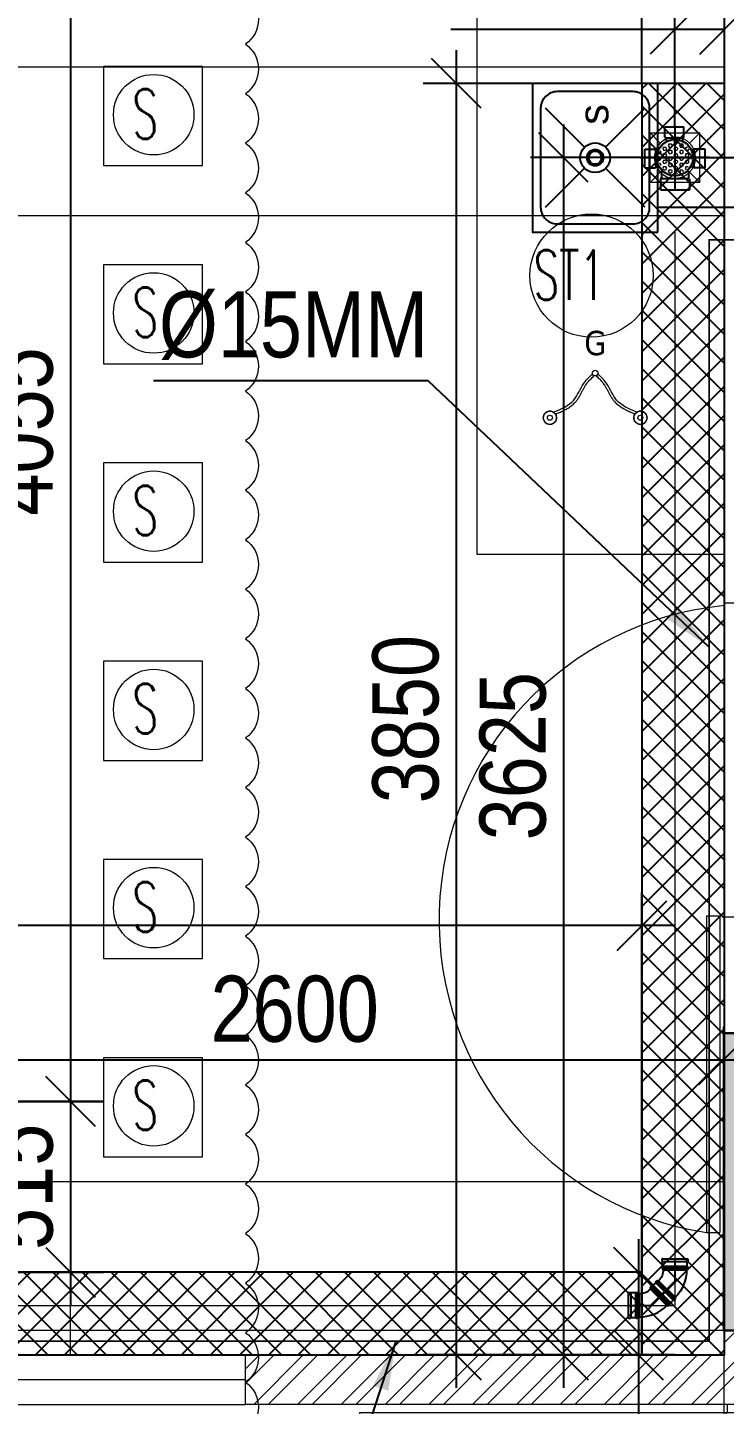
# Model space of a CAD drawing. Header units: inches. Extents: x 5899882 to 5988838, y -468923 to -96891.
# Drawn here: x 5964723 to 5966833, y -293920 to -289753 of the extents above; entities that cross this region are included whole.
import ezdxf

# ---------------------------------------------------------------- set-up
doc = ezdxf.new("R2010")
doc.units = ezdxf.units.IN
doc.header["$MEASUREMENT"] = 0
doc.linetypes.add('1', pattern=[0])
doc.layers.get('Defpoints').update_dxf_attribs({"color": 8})
for name, color, linetype in [('0- SLC ARCH LAYOUT', 7, 'Continuous'), ('0- SLC DIMENSION', 7, 'Continuous'), ('0-SLC RCC 2ND. FLOOR', 7, 'Continuous'), ('0-SLC-40 MM Waste water pipe', 3, 'Continuous'), ('0-SLC-75MM WASTE PIPE', 6, 'Continuous'), ('0-SLC-DOMESTIC LINE', 5, 'DOMESTIC_LINE'), ('0-SLC-Multi nahani trap', 6, 'Continuous'), ('0-SLC-Raised portion', 1, 'Continuous'), ('0-SLC-Toilet fixture', 5, 'Continuous')]:
    doc.layers.add(name, color=color, linetype=linetype)
for name, color, linetype, lineweight in [('0-SLC-100 mm Multi nahani trap jali', 253, 'Continuous', 13), ('ARCL-HATCH-B', 8, 'Continuous', 5), ('ARLC-COL', 8, 'Continuous', 30), ('ARLC-DIMF', 8, 'Continuous', 5), ('ARLC-DOOR-W', 8, 'Continuous', 5), ('ARLC-FUR (NOMN)', 8, 'Continuous', 9), ('ARLC-FURN', 8, 'Continuous', 9), ('ARLC-GAS BURNER', 8, 'Continuous', 5), ('ARLC-HATCH-C', 8, 'Continuous', 5), ('ARLC-SINK', 8, 'Continuous', 9), ('ARLC-WALL', 8, 'Continuous', 15)]:
    doc.layers.add(name, color=color, linetype=linetype, lineweight=lineweight)
doc.styles.add('ARIAL', font='tahoma.ttf')
doc.styles.add('RS', font='simplex8.shx', dxfattribs={"width": 0.6, "height": 150})
doc.styles.get("Standard").update_dxf_attribs({"font": 'arial.ttf'})
doc.styles.add('swis cn bt', font='swissc.ttf')
doc.linetypes.add('DOMESTIC_LINE', pattern='A,0.5,-0.2,["DWS",ARIAL,S=0.1,R=0,X=-0.1,Y=-0.05],-0.25', length=0.95)
doc.dimstyles.new('SLC', dxfattribs={"dimtxt": 200, "dimasz": 150, "dimexe": 100, "dimexo": 0, "dimgap": 50, "dimtad": 1, "dimdec": 0, "dimrnd": 5, "dimzin": 1, "dimdsep": 46, "dimtxsty": 'swis cn bt', "dimblk": 'OBLIQUE', "dimcen": 60, "dimdle": 100, "dimclrd": 256, "dimclre": 256, "dimclrt": 256, "dimazin": 0, "dimtfac": 1, "dimtdec": 0, "dimtofl": 0, "dimtmove": 0, "dimatfit": 3, "dimfxl": 0.18, "dimtolj": 1, "dimtzin": 0, "dimarcsym": 0})

# ---------------------------------------------------------------- blocks, each defined once
blk = doc.blocks.new('sk')
for p, q in [((5826975.9, -135444.1), (5827094.1, -135562.3)), ((5827157.8, -135562.3), (5827275.9, -135444.1)), ((5826975.9, -135744.1), (5827094.1, -135625.9)), ((5827157.8, -135625.9), (5827275.9, -135744.1))]:
    blk.add_line(p, q)
for radius in [45, 25]:
    blk.add_circle((5827125.9, -135594.1), radius)
at = {"layer": 'ARLC-SINK'}
blk.add_lwpolyline([(5826900.9, -135784.1), (5827350.9, -135784.1), (5827350.9, -135404.1), (5826900.9, -135404.1)], close=True, dxfattribs=at)
blk.add_lwpolyline([(5826975.9, -135759.1), (5827275.9, -135759.1, 0.414214), (5827325.9, -135709.1), (5827325.9, -135479.1, 0.414214), (5827275.9, -135429.1), (5826975.9, -135429.1, 0.414214), (5826925.9, -135479.1), (5826925.9, -135709.1, 0.414214)], format="xyb", close=True, dxfattribs=at)
blk.add_text('s', height=90, dxfattribs=at).set_placement((5827225.2, -135634.2))
blk = doc.blocks.new('FGBH')
at = {"layer": 'ARLC-GAS BURNER'}
for centre, radius in [((5822409, -126092.2), 8.48), ((5822409, -126092.2), 8.48), ((5822272.1, -126227.3), 20.1), ((5822272.1, -126227.3), 7.52), ((5822545.9, -126227.3), 20.1), ((5822545.9, -126227.3), 7.52)]:
    blk.add_circle(centre, radius, dxfattribs=at)
for centre, start, end in [((5822272.1, -126227.3), 57.0836, 33.1116), ((5822545.9, -126227.3), 146.8884, 122.9164)]:
    blk.add_arc(centre, 20.1, start, end, dxfattribs=at)
for points, knots in [([(5822282.8, -126210.5), (5822306.1, -126201), (5822348, -126183.8), (5822367.4, -126127.1), (5822390.6, -126104.4), (5822400.1, -126095.2)], [0, 0, 0, 0, 88.97169, 160.2268, 209.42552, 209.42552, 209.42552, 209.42552]), ([(5822288.9, -126216.3), (5822287.3, -126216.9), (5822295, -126213.9), (5822306.8, -126208.8), (5822316.7, -126204), (5822324.3, -126199.7), (5822329.9, -126196.3), (5822335.4, -126192.5), (5822340.6, -126188.3), (5822345.5, -126183.8), (5822351, -126178), (5822356.5, -126170.7), (5822361.8, -126162), (5822366.6, -126153.2), (5822371, -126144.5), (5822375.4, -126136.3), (5822379.5, -126129.6), (5822383.4, -126124.1), (5822387.1, -126119.6), (5822391.1, -126115.1), (5822395.5, -126110.5), (5822400.2, -126105.7), (5822403.7, -126102.4), (5822405.4, -126100.7)], [0, 0, 0, 0, 0.738277, 1.476555, 2.214832, 2.583971, 2.95311, 3.322249, 3.691387, 4.060526, 4.429665, 5.003329, 5.576994, 6.150658, 6.724322, 7.297987, 7.871651, 8.267743, 8.663834, 9.059926, 9.456017, 9.852109, 10.248201, 10.248201, 10.248201, 10.248201]), ([(5822529.1, -126216.3), (5822530.7, -126216.9), (5822523, -126213.9), (5822511.1, -126208.8), (5822501.3, -126204), (5822493.7, -126199.7), (5822488, -126196.3), (5822482.6, -126192.5), (5822477.4, -126188.3), (5822472.4, -126183.8), (5822467, -126178), (5822461.5, -126170.7), (5822456.1, -126162), (5822451.4, -126153.2), (5822447, -126144.5), (5822442.6, -126136.3), (5822438.5, -126129.6), (5822434.6, -126124.1), (5822430.9, -126119.6), (5822426.9, -126115.1), (5822422.5, -126110.5), (5822417.7, -126105.7), (5822414.3, -126102.4), (5822412.6, -126100.7)], [0, 0, 0, 0, 0.738277, 1.476555, 2.214832, 2.583971, 2.95311, 3.322249, 3.691387, 4.060526, 4.429665, 5.003329, 5.576994, 6.150658, 6.724322, 7.297987, 7.871651, 8.267743, 8.663834, 9.059926, 9.456017, 9.852109, 10.248201, 10.248201, 10.248201, 10.248201]), ([(5822535.2, -126210.5), (5822511.9, -126201), (5822470, -126183.8), (5822450.6, -126127.1), (5822427.4, -126104.4), (5822417.9, -126095.2)], [0, 0, 0, 0, 88.97169, 160.2268, 209.42552, 209.42552, 209.42552, 209.42552])]:
    blk.add_open_spline(points, degree=3, knots=knots, dxfattribs=at)
at = {"layer": 'ARLC-GAS BURNER', "insert": (5822409.6, -126001.9), "char_height": 73.57, "attachment_point": 5, "style": 'ARIAL'}
blk.add_mtext('\\A1;G', dxfattribs=at)
blk = doc.blocks.new('hjmh')
at = {"layer": 'ARLC-DOOR-W', "ltscale": 0.1}
for p, q in [((5668.312, -1072.8537), (5667.2012, -1072.8537)), ((5667.2012, -1072.8537), (5667.2012, -1072.8937)), ((5668.312, -1072.8937), (5668.312, -1072.8537)), ((5667.2012, -1072.8937), (5668.312, -1072.8937))]:
    blk.add_line(p, q, dxfattribs=at)
blk.add_arc((5668.2991, -1072.8991), 1.0979, 179.7169, 271.8564, dxfattribs=at)
blk = doc.blocks.new('jjuj')
at = {"layer": 'ARLC-DOOR-W', "ltscale": 0.1}
for p, q in [((5733136.3, -29654.3), (5733136.3, -29679.3)), ((5733286.3, -29654.3), (5733286.3, -29719.3))]:
    blk.add_line(p, q, dxfattribs=at)
blk.add_lwpolyline([(5733286.3, -29719.3), (5733186.3, -29719.3), (5733186.3, -29679.3), (5733136.3, -29679.3)], dxfattribs=at)
blk = doc.blocks.new('frame')
at = {"layer": 'ARLC-DOOR-W', "ltscale": 0.1}
for p, q in [((5733286.3, -31004.3), (5733286.3, -30939.3)), ((5733136.3, -31004.3), (5733136.3, -30979.3)), ((5733136.3, -31004.3), (5733286.3, -31004.3))]:
    blk.add_line(p, q, dxfattribs=at)
blk.add_lwpolyline([(5733286.3, -30939.3), (5733186.3, -30939.3), (5733186.3, -30979.3), (5733136.3, -30979.3)], dxfattribs=at)
blk = doc.blocks.new('A$C7784331E')
for name, p in [('jjuj', (-5732022.6, 30854.3)), ('frame', (-5732022.6, 31004.3))]:
    blk.add_blockref(name, p)
at = {"layer": 'ARLC-DOOR-W', "ltscale": 0.1, "xscale": 1000, "yscale": 1000, "zscale": 1000}
blk.add_blockref('hjmh', (-5667201.2, 1074028.2), dxfattribs=at)
blk = doc.blocks.new('A$7E4912E2A261C9')
at = {"layer": 'ARLC-DOOR-W', "ltscale": 0.1}
for p, q in [((809.8, 958), (809.8, 0)), ((849.8, 958), (809.8, 958)), ((849.8, 958), (849.8, 0))]:
    blk.add_line(p, q, dxfattribs=at)
at = {"layer": 'ARLC-DOOR-W'}
blk.add_lwpolyline([(809.8, 0), (849.8, 0)], dxfattribs=at)
at = {"layer": 'ARLC-DOOR-W', "ltscale": 0.1}
blk.add_arc((956.7, 945.4), 956.7, 95.5541, 261.1651, dxfattribs=at)
blk.add_blockref('jjuj', (-5732272.2, 31584.2))
at = {"xscale": -1, "rotation": 180}
blk.add_blockref('jjuj', (-5732272.2, -28724.5), dxfattribs=at)
blk = doc.blocks.new('A$C3DAD2E9A')
at = {"layer": 'ARCL-HATCH-B'}
h = blk.add_hatch(dxfattribs=at)
h.set_pattern_fill('ANSI32', color=256, scale=250)
h.set_pattern_definition([(45, (-5806111.7, 109613.3), (-66.2912607, 66.2912607), []), (45, (-5806067.505, 109613.3), (-66.2912607, 66.2912607), [])])
h.paths.add_polyline_path([(21847.2, -19648.5), (21647.2, -19648.5), (21647.2, -19723.5), (20197.2, -19723.5), (20197.2, -19873.5), (21847.2, -19873.5)])
at = {"layer": 'ARLC-DIMF'}
for p in [(21497.2, -16325), (13647.2, -19573.5)]:
    blk.add_line(p, (21497.2, -19573.5), dxfattribs=at)
blk.add_lwpolyline([(20197.2, -15606.3, -0.520567), (20197.2, -15756.3, -0.520567), (20197.2, -15906.3, -0.520567), (20197.2, -16056.3, -0.520567), (20197.2, -16206.3, -0.520567), (20197.2, -16356.3, -0.520567), (20197.2, -16506.3, -0.520567), (20197.2, -16656.3, -0.520567), (20197.2, -16806.3, -0.520567), (20197.2, -16956.3, -0.520567), (20197.2, -17106.3, -0.520567), (20197.2, -17256.3, -0.520567), (20197.2, -17406.3, -0.520567), (20197.2, -17556.3, -0.520567), (20197.2, -17706.3, -0.520567), (20197.2, -17856.3, -0.520567), (20197.2, -18006.3, -0.520567), (20197.2, -18156.3, -0.520567), (20197.2, -18306.3, -0.520567), (20197.2, -18456.3, -0.520567), (20197.2, -18606.3, -0.520567), (20197.2, -18756.3, -0.520567), (20197.2, -18906.3, -0.520567), (20197.2, -19056.3, -0.520567), (20197.2, -19206.3, -0.520567), (20197.2, -19356.3, -0.520567), (20197.2, -19506.3, -0.520567), (20197.2, -19656.3, -0.520567), (20197.2, -19806.3, -0.520567), (20197.2, -19956.3, -0.520567)], format="xyb", dxfattribs=at)
at = {"layer": 'ARLC-DOOR-W'}
for p, q in [((17797.2, -19723.5), (20197.2, -19723.5)), ((20197.2, -19798.5), (17797.2, -19798.5)), ((17797.2, -19873.5), (20197.2, -19873.5))]:
    blk.add_line(p, q, dxfattribs=at)
at = {"layer": 'ARLC-FUR (NOMN)'}
for centre, radius in [((19919.2, -15969.9), 121.8), ((21244.8, -16456.8), 186.4), ((19919.2, -16569.9), 121.8), ((19919.2, -17169.9), 121.8), ((19919.2, -17769.9), 121.8), ((19919.2, -18369.9), 121.8), ((19919.2, -18969.9), 121.8)]:
    blk.add_circle(centre, radius, dxfattribs=at)
at = {"layer": 'ARLC-FURN'}
for p, q in [((20897.2, -15000), (20897.2, -17300)), ((20897.2, -17300), (21647.2, -17300))]:
    blk.add_line(p, q, dxfattribs=at)
for points in [[(18447.3, -19723.5), (19667.3, -19723.5), (19667.3, -13703), (18447.3, -13703)], [(19767.3, -16124), (20067.3, -16124), (20067.3, -15824), (19767.3, -15824)], [(19767.3, -16724), (20067.3, -16724), (20067.3, -16424), (19767.3, -16424)], [(19767.3, -17324), (20067.3, -17324), (20067.3, -17024), (19767.3, -17024)], [(19767.3, -17924), (20067.3, -17924), (20067.3, -17624), (19767.3, -17624)], [(19767.3, -18524), (20067.3, -18524), (20067.3, -18224), (19767.3, -18224)], [(19767.3, -19124), (20067.3, -19124), (20067.3, -18824), (19767.3, -18824)]]:
    blk.add_lwpolyline(points, close=True, dxfattribs=at)
at = {"layer": 'ARLC-HATCH-C'}
blk.add_lwpolyline([(21592.9, -19353.3), (21632.9, -19353.3)], dxfattribs=at)
at = {"layer": 'ARLC-WALL', "ltscale": 0.1}
for p, q in [((20197.2, -19873.5), (20197.2, -19723.5)), ((20197.2, -19723.5), (21647.2, -19723.5)), ((21847.2, -19873.5), (20197.2, -19873.5))]:
    blk.add_line(p, q, dxfattribs=at)
blk.add_lwpolyline([(21647.2, -19723.5), (21647.2, -19648.5)], dxfattribs=at)
blk.add_blockref('A$C7784331E', (20542.1, -21073.5))
at = {"layer": 'ARLC-DOOR-W'}
blk.add_blockref('A$7E4912E2A261C9', (20783.1, -19353.3), dxfattribs=at)
at = {"layer": 'ARLC-GAS BURNER'}
blk.add_blockref('FGBH', (-5801153.3, 109340.3), dxfattribs=at)
at = {"layer": 'ARLC-SINK', "rotation": 90}
blk.add_blockref('sk', (-114338.4, -5843225.9), dxfattribs=at)
at = {"layer": 'ARLC-FUR (NOMN)', "style": 'RS', "width": 0.6}
for s, p in [('S ', (19855, -16042.7)), ('ST1', (21069.3, -16530.1)), ('S ', (19855, -16642.7)), ('S ', (19855, -17242.7)), ('S ', (19855, -17842.7)), ('S ', (19855, -18442.7)), ('S ', (19855, -19042.7))]:
    blk.add_text(s, height=150, dxfattribs=at).set_placement(p)
blk = doc.blocks.new('sink22')
at = {"color": 0}
for p, q in [((-150, 150), (-31.8, 31.8)), ((-150, 150), (-31.8, 31.8)), ((31.8, 31.8), (150, 150)), ((31.8, 31.8), (150, 150)), ((-150, -150), (-31.8, -31.8)), ((-150, -150), (-31.8, -31.8)), ((31.8, -31.8), (150, -150)), ((31.8, -31.8), (150, -150))]:
    blk.add_line(p, q, dxfattribs=at)
blk.add_lwpolyline([(-225, -190), (225, -190), (225, 190), (-225, 190)], close=True, dxfattribs=at)
blk.add_lwpolyline([(-150, -165), (150, -165, 0.414214), (200, -115), (200, 115, 0.414214), (150, 165), (-150, 165, 0.414214), (-200, 115), (-200, -115, 0.414214)], format="xyb", close=True, dxfattribs=at)
for radius in [45, 45, 25, 25]:
    blk.add_circle((0, 0), radius, dxfattribs=at)
blk = doc.blocks.new('FD COVER')
at = {"layer": '0-SLC-100 mm Multi nahani trap jali'}
h = blk.add_hatch(color=1, dxfattribs=at)
h.paths.add_polyline_path([(52.4, 0, 1), (-52.4, 0, 1)])
h.paths.add_polyline_path([(-49.7, 0, -1), (49.7, 0, -1)], flags=16)
h = blk.add_hatch(dxfattribs=at)
h.set_pattern_fill('HEX', color=1, scale=45.193777, style=0)
h.set_pattern_definition([(0, (-4759.384, 4380.386), (0, 9.78474), [5.649222, -11.298444]), (120, (-4759.384, 4380.386), (-8.473833, -4.89237), [5.649222, -11.298444]), (60, (-4753.735, 4380.386), (-8.473833, 4.89237), [5.649222, -11.298444])])
h.paths.add_polyline_path([(-49.7, 0, 1), (49.7, 0, 1)])
at = {"layer": '0-SLC-100 mm Multi nahani trap jali', "color": 1, "ltscale": 3}
for p, q in [((-75, 75), (-44.2, 44.2)), ((75, 75), (44.2, 44.2)), ((-44.2, -44.2), (-75, -75)), ((44.2, -44.2), (75, -75))]:
    blk.add_line(p, q, dxfattribs=at)
at = {"layer": '0-SLC-100 mm Multi nahani trap jali', "color": 1, "ltscale": 3, "const_width": 3.75}
blk.add_lwpolyline([(-75, -75), (75, -75), (75, 75), (-75, 75)], close=True, dxfattribs=at)
at = {"layer": '0-SLC-100 mm Multi nahani trap jali', "color": 1, "ltscale": 3}
blk.add_circle((0, 0), 62.5, dxfattribs=at)
blk = doc.blocks.new('A$C52224D05')
at = {"layer": '0-SLC-Multi nahani trap', "linetype": 'Continuous'}
h = blk.add_hatch(color=256, dxfattribs=at)
h.paths.add_polyline_path([(58.1, 0, 1), (-57.9, 0, 1)])
h.paths.add_polyline_path([(-54.9, 0, -1), (55.1, 0, -1)], flags=16)
for p, q in [((-25.9, 91.4), (-25.9, 77.8)), ((31.1, 91.4), (-25.9, 91.4)), ((0, 103.7), (0, -103.7)), ((31.1, 91.4), (31.1, 77.8)), ((-25.9, 77.8), (-25.9, 60.2)), ((28.7, 57.9), (-23.6, 57.9)), ((-22.4, 57.9), (-22.4, 50.2)), ((27.6, 57.9), (27.6, 47.6)), ((31.1, 77.8), (31.1, 60.2)), ((65.5, 44), (74, 44)), ((74, 44), (97.8, 44)), ((97.8, -44), (97.8, 44)), ((-96.3, 0), (95.2, 0)), ((-78.2, 26.7), (-93.7, 26.7)), ((-93.7, -30.2), (-93.7, 26.7)), ((-62.6, 26.7), (-78.2, 26.7)), ((-60.3, -27.9), (-60.3, 24.4)), ((-60.3, 23.3), (-50.5, 23.3)), ((41.1, 41), (63, 41)), ((63, -41.5), (63, 41.5)), ((-78.2, -30.2), (-93.7, -30.2)), ((-62.6, -30.2), (-77.7, -30.2)), ((-60.3, -26.7), (-50.5, -26.7)), ((41.1, -41), (63, -41)), ((-25.9, -77.8), (-25.9, -60.2)), ((-25.9, -91.4), (-25.9, -77.8)), ((28.7, -57.9), (-23.6, -57.9)), ((-22.4, -57.9), (-22.4, -50.2)), ((27.6, -57.9), (27.6, -47.6)), ((31.1, -77.8), (31.1, -60.2)), ((31.1, -91.4), (31.1, -77.8)), ((65.5, -44), (74, -44)), ((74, -44), (97.8, -44)), ((31.1, -91.4), (-25.9, -91.4))]:
    blk.add_line(p, q, dxfattribs=at)
blk.add_circle((0.1, 0), 55, dxfattribs=at)
for centre, radius, start, end in [((-23.6, 60.2), 2.33, 180, 270), ((28.7, 60.2), 2.33, 270, 0), ((65.5, 41.5), 2.5, 90, 180), ((-62.6, 24.4), 2.33, 0, 90), ((-62.6, -27.9), 2.33, 270, 0), ((65.5, -41.5), 2.5, 180, 270), ((-23.6, -60.2), 2.33, 90, 180), ((28.7, -60.2), 2.33, 0, 90)]:
    blk.add_arc(centre, radius, start, end, dxfattribs=at)
blk = doc.blocks.new('1248')
at = {"color": 0}
for p, q in [((-21.4, 74.3), (-74.3, 21.4)), ((-15.6, 68.6), (-68.6, 15.6)), ((-57.9, 4.9), (-4.9, 57.9)), ((-1.5, 54.5), (-54.5, 1.5)), ((-52.1, -0.9), (1, 52.1)), ((-52.1, -0.9), (1, 52.1)), ((0.8, 49.3), (-49.3, -0.8)), ((-21.4, 74.3), (-19.5, 75)), ((-19.5, 75), (-15, 70.5)), ((-15.6, 68.6), (-15, 70.5)), ((-4.9, 57.9), (-15.6, 68.6)), ((-4.9, 57.9), (-3, 58.5)), ((-3, 58.5), (-0.9, 56.5)), ((-1.5, 54.5), (-0.9, 56.5)), ((1, 52.1), (-1.5, 54.5)), ((0.8, 49.3), (1, 52.1)), ((-74.3, 21.4), (-75, 19.5)), ((-75, 19.5), (-70.6, 15)), ((-68.6, 15.6), (-70.6, 15)), ((-57.9, 4.9), (-68.6, 15.6)), ((-57.9, 4.9), (-58.5, 3)), ((-58.5, 3), (-56.5, 0.9)), ((-54.5, 1.5), (-56.5, 0.9)), ((-52.1, -0.9), (-54.5, 1.5)), ((34.2, -35.4), (34.3, 35.4)), ((34.3, 35.4), (36.2, 37.5)), ((36.2, 37.5), (39.6, 37.5)), ((36.2, 37.5), (36.2, -37.5)), ((36.2, 37.5), (36.2, -37.5)), ((39.6, 37.5), (40.5, 39.3)), ((39.6, -37.5), (39.6, 37.5)), ((43.5, 39.3), (40.5, 39.3)), ((44.4, 37.5), (43.5, 39.3)), ((44.4, 37.5), (59.5, 37.5)), ((44.4, 37.5), (44.4, -37.5)), ((59.5, 37.5), (60.5, 39.3)), ((59.5, -37.5), (59.5, 37.5)), ((66.8, 39.3), (60.5, 39.3)), ((66.8, 39.3), (67.8, 37.5)), ((67.8, -37.5), (67.8, 37.5)), ((-49.3, -0.8), (-52.1, -0.9)), ((34.2, -35.4), (36.2, -37.5)), ((36.2, -37.5), (39.6, -37.5)), ((39.6, -37.5), (40.5, -39.3)), ((43.5, -39.3), (40.5, -39.3)), ((44.4, -37.5), (43.5, -39.3)), ((44.4, -37.5), (59.5, -37.5)), ((59.5, -37.5), (60.5, -39.3)), ((66.8, -39.3), (60.5, -39.3)), ((67.8, -37.5), (66.8, -39.3))]:
    blk.add_line(p, q, dxfattribs=at)
at = {"color": 8}
blk.add_lwpolyline([(-47.9, 47.9), (0, 0), (67.8, 0)], dxfattribs=at)
at = {"color": 0}
for major_axis, start_param, end_param in [((0, 47.3), 2.356166, 3.141564), ((0, 118.1), 2.356191, 3.14159)]:
    blk.add_ellipse((34.3, 82.7), major_axis=major_axis, ratio=1, start_param=start_param, end_param=end_param, dxfattribs=at)
blk = doc.blocks.new('A$C77C3199A')
at = {"layer": 'ARLC-HATCH-C', "ltscale": 0.1}
blk.add_hatch(color=0, dxfattribs=at).paths.add_polyline_path([(21645, -19650), (21645, -18750), (21945, -18750), (21945, -19650)])
at = {"layer": 'ARLC-COL', "color": 0}
blk.add_lwpolyline([(21645, -18750), (21945, -18750), (21945, -19650), (21645, -19650)], close=True, dxfattribs=at)
at = {"layer": 'ARLC-WALL', "color": 30, "ltscale": 0.1}
for p, q in [((21645, -12750), (21645, -18735)), ((21645, -19650), (21645, -25650))]:
    blk.add_line(p, q, dxfattribs=at)
at = {"layer": 'ARLC-WALL', "color": 30}
for p, q in [((13125, -15825), (21645, -15825)), ((13125, -16275), (21645, -16275)), ((21645, -19200), (13645, -19200)), ((21645, -19650), (13645, -19650))]:
    blk.add_line(p, q, dxfattribs=at)
blk = doc.blocks.new('_OBLIQUE')
at = {"color": 0, "linetype": 'ByBlock'}
blk.add_line((-0.5, -0.5), (0.5, 0.5), dxfattribs=at)
blk = doc.blocks.new('*D287')
at = {"layer": '0- SLC DIMENSION', "lineweight": -2, "transparency": 16777216}
for p, q in [((5964233.4, -293227.8), (5964233.4, -292776.5)), ((5966831.1, -293227.8), (5966831.1, -292776.5)), ((5964133.4, -292876.5), (5966931.1, -292876.5))]:
    blk.add_line(p, q, dxfattribs=at)
at = {"layer": 'Defpoints', "color": 0, "transparency": 16777216}
for p in [(5966831.1, -292876.5), (5964233.4, -293227.8), (5966831.1, -293227.8)]:
    blk.add_point(p, dxfattribs=at)
at = {"layer": '0- SLC DIMENSION', "lineweight": -2, "transparency": 16777216, "xscale": 150, "yscale": 150, "zscale": 150, "rotation": 180}
blk.add_blockref('_OBLIQUE', (5964233.4, -292876.5), dxfattribs=at)
at = {"layer": '0- SLC DIMENSION', "lineweight": -2, "transparency": 16777216, "xscale": 150, "yscale": 150, "zscale": 150}
blk.add_blockref('_OBLIQUE', (5966831.1, -292876.5), dxfattribs=at)
at = {"layer": '0- SLC DIMENSION', "transparency": 16777216, "insert": (5965532.2, -292723.7), "char_height": 200, "attachment_point": 5, "style": 'swis cn bt'}
blk.add_mtext('\\A1;2600', dxfattribs=at)
blk = doc.blocks.new('*D289')
at = {"layer": '0- SLC DIMENSION', "lineweight": -2, "transparency": 16777216}
for p, q in [((5966573, -293420), (5966573, -293770)), ((5966583.3, -293520), (5966473, -293520)), ((5966583.3, -293770), (5966473, -293770)), ((5966573, -293770), (5966573, -294568.2))]:
    blk.add_line(p, q, dxfattribs=at)
at = {"layer": 'Defpoints', "color": 0, "transparency": 16777216}
for p in [(5966583.3, -293520), (5966573, -293770), (5966583.3, -293770)]:
    blk.add_point(p, dxfattribs=at)
at = {"layer": '0- SLC DIMENSION', "lineweight": -2, "transparency": 16777216, "xscale": 150, "yscale": 150, "zscale": 150}
for p, rotation in [((5966573, -293520), 90), ((5966573, -293770), 270)]:
    blk.add_blockref('_OBLIQUE', p, dxfattribs=dict(at, rotation=rotation))
at = {"layer": '0- SLC DIMENSION', "transparency": 16777216, "insert": (5966420.2, -294332), "char_height": 200, "attachment_point": 5, "rotation": 90, "style": 'swis cn bt'}
blk.add_mtext('\\A1;250', dxfattribs=at)
blk = doc.blocks.new('*D290')
at = {"layer": '0- SLC DIMENSION', "lineweight": -2, "transparency": 16777216}
for p, q in [((5958833.3, -293520), (5958833.3, -292370.8)), ((5966583.3, -293520), (5966583.3, -292370.8)), ((5966683.3, -292470.8), (5958733.3, -292470.8))]:
    blk.add_line(p, q, dxfattribs=at)
at = {"layer": 'Defpoints', "color": 0, "transparency": 16777216}
for p in [(5958833.3, -292470.8), (5958833.3, -293520), (5966583.3, -293520)]:
    blk.add_point(p, dxfattribs=at)
at = {"layer": '0- SLC DIMENSION', "lineweight": -2, "transparency": 16777216, "xscale": 150, "yscale": 150, "zscale": 150}
for p, rotation in [((5958833.3, -292470.8), 180.0000000000275), ((5966583.3, -292470.8), 2.749800387391588e-11)]:
    blk.add_blockref('_OBLIQUE', p, dxfattribs=dict(at, rotation=rotation))
at = {"layer": '0- SLC DIMENSION', "transparency": 16777216, "insert": (5962708.3, -292318.2), "char_height": 200, "attachment_point": 5, "style": 'swis cn bt'}
blk.add_mtext('\\A1;7750', dxfattribs=at)
blk = doc.blocks.new('*D291')
at = {"layer": '0- SLC DIMENSION', "lineweight": -2, "transparency": 16777216}
for p, q in [((5966583.3, -289921.5), (5966583.3, -289302.2)), ((5966833.3, -289921.5), (5966833.3, -289302.2)), ((5966583.3, -289402.2), (5965960.8, -289402.2)), ((5966933.3, -289402.2), (5966583.3, -289402.2))]:
    blk.add_line(p, q, dxfattribs=at)
at = {"layer": 'Defpoints', "color": 0, "transparency": 16777216}
for p in [(5966583.3, -289402.2), (5966583.3, -289921.5), (5966833.3, -289921.5)]:
    blk.add_point(p, dxfattribs=at)
at = {"layer": '0- SLC DIMENSION', "lineweight": -2, "transparency": 16777216, "xscale": 150, "yscale": 150, "zscale": 150, "rotation": 180}
blk.add_blockref('_OBLIQUE', (5966583.3, -289402.2), dxfattribs=at)
at = {"layer": '0- SLC DIMENSION', "lineweight": -2, "transparency": 16777216, "xscale": 150, "yscale": 150, "zscale": 150}
blk.add_blockref('_OBLIQUE', (5966833.3, -289402.2), dxfattribs=at)
at = {"layer": '0- SLC DIMENSION', "transparency": 16777216, "insert": (5966197.1, -289249.4), "char_height": 200, "attachment_point": 5, "style": 'swis cn bt'}
blk.add_mtext('\\A1;250', dxfattribs=at)
blk = doc.blocks.new('*D292')
at = {"layer": '0- SLC DIMENSION', "lineweight": -2, "transparency": 16777216}
for p, q in [((5966021.5, -289821.5), (5966021.5, -293870)), ((5966583.3, -289921.5), (5965921.5, -289921.5)), ((5966583.3, -293770), (5965921.5, -293770))]:
    blk.add_line(p, q, dxfattribs=at)
at = {"layer": 'Defpoints', "color": 0, "transparency": 16777216}
for p in [(5966583.3, -289921.5), (5966021.5, -293770), (5966583.3, -293770)]:
    blk.add_point(p, dxfattribs=at)
at = {"layer": '0- SLC DIMENSION', "lineweight": -2, "transparency": 16777216, "xscale": 150, "yscale": 150, "zscale": 150}
for p, rotation in [((5966021.5, -289921.5), 90), ((5966021.5, -293770), 270)]:
    blk.add_blockref('_OBLIQUE', p, dxfattribs=dict(at, rotation=rotation))
at = {"layer": '0- SLC DIMENSION', "transparency": 16777216, "insert": (5965868.8, -291845.8), "char_height": 200, "attachment_point": 5, "rotation": 90, "style": 'swis cn bt'}
blk.add_mtext('\\A1;3850', dxfattribs=at)
blk = doc.blocks.new('*D293')
at = {"layer": '0- SLC DIMENSION', "lineweight": -2, "transparency": 16777216}
for p, q in [((5966346, -290045.8), (5966346, -293870)), ((5966683.2, -290145.8), (5966246, -290145.8)), ((5966683.2, -293770), (5966246, -293770))]:
    blk.add_line(p, q, dxfattribs=at)
at = {"layer": 'Defpoints', "color": 0, "transparency": 16777216}
for p in [(5966683.2, -290145.8), (5966346, -293770), (5966683.2, -293770)]:
    blk.add_point(p, dxfattribs=at)
at = {"layer": '0- SLC DIMENSION', "lineweight": -2, "transparency": 16777216, "xscale": 150, "yscale": 150, "zscale": 150}
for p, rotation in [((5966346, -290145.8), 90), ((5966346, -293770), 270)]:
    blk.add_blockref('_OBLIQUE', p, dxfattribs=dict(at, rotation=rotation))
at = {"layer": '0- SLC DIMENSION', "transparency": 16777216, "insert": (5966193.2, -291957.9), "char_height": 200, "attachment_point": 5, "rotation": 90, "style": 'swis cn bt'}
blk.add_mtext('\\A1;3625', dxfattribs=at)
blk = doc.blocks.new('*D294')
at = {"layer": '0- SLC DIMENSION', "lineweight": -2, "transparency": 16777216}
for p, q in [((5966683.2, -290050), (5966683.2, -289658)), ((5966833.3, -290050), (5966833.3, -289658)), ((5966683.2, -289758), (5966004.9, -289758)), ((5966833.3, -289758), (5966583.2, -289758))]:
    blk.add_line(p, q, dxfattribs=at)
at = {"layer": 'Defpoints', "color": 0, "transparency": 16777216}
for p in [(5966833.3, -289758), (5966683.2, -290050), (5966833.3, -290050)]:
    blk.add_point(p, dxfattribs=at)
at = {"layer": '0- SLC DIMENSION', "lineweight": -2, "transparency": 16777216, "xscale": 150, "yscale": 150, "zscale": 150, "rotation": 180}
blk.add_blockref('_OBLIQUE', (5966683.2, -289758), dxfattribs=at)
at = {"layer": '0- SLC DIMENSION', "lineweight": -2, "transparency": 16777216, "xscale": 150, "yscale": 150, "zscale": 150}
blk.add_blockref('_OBLIQUE', (5966833.3, -289758), dxfattribs=at)
at = {"layer": '0- SLC DIMENSION', "transparency": 16777216, "insert": (5966237.5, -289605.3), "char_height": 200, "attachment_point": 5, "style": 'swis cn bt'}
blk.add_mtext('\\A1;150', dxfattribs=at)
blk = doc.blocks.new('*D307')
at = {"layer": '0- SLC DIMENSION', "lineweight": -2, "transparency": 16777216}
for p, q in [((5964853.4, -288847.7), (5964853.4, -293102.4)), ((5964293.4, -288947.7), (5964953.4, -288947.7)), ((5964293.4, -293002.4), (5964953.4, -293002.4))]:
    blk.add_line(p, q, dxfattribs=at)
at = {"layer": 'Defpoints', "color": 0, "transparency": 16777216}
for p in [(5964293.4, -288947.7), (5964293.4, -293002.4), (5964853.4, -293002.4)]:
    blk.add_point(p, dxfattribs=at)
at = {"layer": '0- SLC DIMENSION', "lineweight": -2, "transparency": 16777216, "xscale": 150, "yscale": 150, "zscale": 150}
for p, rotation in [((5964853.4, -288947.7), 90), ((5964853.4, -293002.4), 270)]:
    blk.add_blockref('_OBLIQUE', p, dxfattribs=dict(at, rotation=rotation))
at = {"layer": '0- SLC DIMENSION', "transparency": 16777216, "insert": (5964700.8, -290975.1), "char_height": 200, "attachment_point": 5, "rotation": 90, "style": 'swis cn bt'}
blk.add_mtext('\\A1;4055', dxfattribs=at)
blk = doc.blocks.new('*D309')
at = {"layer": '0- SLC DIMENSION', "lineweight": -2, "transparency": 16777216}
for p, q in [((5964853.4, -292902.8), (5964853.4, -293620.1)), ((5964370.1, -293002.8), (5964953.4, -293002.8)), ((5964368.4, -293520.1), (5964953.4, -293520.1))]:
    blk.add_line(p, q, dxfattribs=at)
at = {"layer": 'Defpoints', "color": 0, "transparency": 16777216}
for p in [(5964370.1, -293002.8), (5964368.4, -293520.1), (5964853.4, -293520.1)]:
    blk.add_point(p, dxfattribs=at)
at = {"layer": '0- SLC DIMENSION', "lineweight": -2, "transparency": 16777216, "xscale": 150, "yscale": 150, "zscale": 150}
for p, rotation in [((5964853.4, -293002.8), 90), ((5964853.4, -293520.1), 270)]:
    blk.add_blockref('_OBLIQUE', p, dxfattribs=dict(at, rotation=rotation))
at = {"layer": '0- SLC DIMENSION', "transparency": 16777216, "insert": (5964700.7, -293261.4), "char_height": 200, "attachment_point": 5, "rotation": 90, "style": 'swis cn bt'}
blk.add_mtext('\\A1;515', dxfattribs=at)
blk = doc.blocks.new('*D564')
at = {"layer": '0- SLC DIMENSION', "lineweight": -2, "transparency": 16777216}
for p, q in [((5967479, -290046.3), (5967479, -290296.2)), ((5966579.5, -290146.3), (5967579, -290146.3)), ((5966631.8, -290296.2), (5967579, -290296.2)), ((5967479, -290296.2), (5967479, -290911.4))]:
    blk.add_line(p, q, dxfattribs=at)
at = {"layer": 'Defpoints', "color": 0, "transparency": 16777216}
for p in [(5966579.5, -290146.3), (5966631.8, -290296.2), (5967479, -290296.2)]:
    blk.add_point(p, dxfattribs=at)
at = {"layer": '0- SLC DIMENSION', "lineweight": -2, "transparency": 16777216, "xscale": 150, "yscale": 150, "zscale": 150}
for p, rotation in [((5967479, -290146.3), 90), ((5967479, -290296.2), 270)]:
    blk.add_blockref('_OBLIQUE', p, dxfattribs=dict(at, rotation=rotation))
at = {"layer": '0- SLC DIMENSION', "transparency": 16777216, "insert": (5967326.3, -290678.8), "char_height": 200, "attachment_point": 5, "rotation": 90, "style": 'swis cn bt'}
blk.add_mtext('\\A1;150', dxfattribs=at)

msp = doc.modelspace()

# ---------------------------------------------------------------- block references
at = {"layer": '0- SLC ARCH LAYOUT'}
msp.add_blockref('A$C3DAD2E9A', (5945186.1, -274046.5), dxfattribs=at)

# ---------------------------------------------------------------- next in the draw order: hatches: boundary and pattern name
at = {"layer": '0-SLC-Raised portion'}
h = msp.add_hatch(dxfattribs=at)
h.set_pattern_fill('ANSI37', color=4, scale=500, angle=270)
h.set_pattern_definition([(315, (8740802.95, 312049.156), (44.1941738, 44.1941738), []), (45, (8740802.95, 312049.156), (-44.1941738, 44.1941738), [])])
h.paths.add_polyline_path([(5966583.3, -293770), (5966833.3, -293770), (5966833.3, -289921.5), (5966583.3, -289921.5)])
h = msp.add_hatch(dxfattribs=at)
h.set_pattern_fill('ANSI37', color=4, scale=500, angle=360)
h.set_pattern_definition([(45, (5360764.103, 2480449.64), (-44.1941738, 44.1941738), []), (135, (5360764.103, 2480449.64), (-44.1941738, -44.1941738), [])])
h.paths.add_polyline_path([(5966583.3, -293770), (5966583.3, -293520), (5958833.3, -293520), (5958833.3, -293770)])

# ---------------------------------------------------------------- next in the draw order: linework, layer by layer
at = {"layer": '0-SLC-40 MM Waste water pipe', "lineweight": 30}
msp.add_circle((5966441.8, -290146.5), 20, dxfattribs=at)
at = {"layer": '0-SLC-DOMESTIC LINE', "color": 5, "linetype": '1', "const_width": 5}
for points in [[(5958874, -293728.5), (5966786.5, -293728.5), (5966786.5, -290395.5), (5966901.8, -290395.5), (5966901.8, -290296.2)], [(5966901.8, -290296.2), (5966631.8, -290296.2)]]:
    msp.add_lwpolyline(points, dxfattribs=at)
at = {"layer": '0-SLC-Raised portion', "color": 4}
for points in [[(5966583.3, -293770), (5966833.3, -293770), (5966833.3, -289921.5), (5966583.3, -289921.5)], [(5966583.3, -293770), (5966583.3, -293520), (5958833.3, -293520), (5958833.3, -293770)]]:
    msp.add_lwpolyline(points, close=True, dxfattribs=at)

# ---------------------------------------------------------------- next in the draw order: block references
at = {"layer": '0-SLC RCC 2ND. FLOOR'}
msp.add_blockref('A$C77C3199A', (5945186.1, -274046.5), dxfattribs=at)
at = {"layer": '0-SLC-100 mm Multi nahani trap jali', "lineweight": -3, "xscale": -1, "rotation": 180}
msp.add_blockref('FD COVER', (5966683.2, -290146.4), dxfattribs=at)
at = {"layer": '0-SLC-75MM WASTE PIPE'}
for p, xscale, yscale, zscale, rotation in [((5966683.3, -293546.5), -1.000059464691146, 1.000059464691146, 1.000059464691146, 44.99754349008452), ((5966609.8, -293620), 1.000059464691145, 1.000059464691145, 1.000059464691145, 45.00238647000545)]:
    msp.add_blockref('1248', p, dxfattribs=dict(at, xscale=xscale, yscale=yscale, zscale=zscale, rotation=rotation))
at = {"layer": '0-SLC-Multi nahani trap', "linetype": 'Continuous', "extrusion": (0, 0, -1), "xscale": -1, "zscale": -1, "rotation": 90}
msp.add_blockref('A$C52224D05', (-5966683.2, -290146.3), dxfattribs=at)
at = {"layer": '0-SLC-Toilet fixture', "color": 140, "rotation": 90}
msp.add_blockref('sink22', (5966441.8, -290146.5), dxfattribs=at)

# ---------------------------------------------------------------- next in the draw order: texts
at = {"layer": '0-SLC-DOMESTIC LINE', "linetype": '1', "insert": (5965935.9, -290550.8), "char_height": 200, "width": 687.595, "attachment_point": 3}
msp.add_mtext('{\\fSwis721 Cn BT|b0|i0|c0|p34;%%C15MM}', dxfattribs=at)

# ---------------------------------------------------------------- next in the draw order: dimensions: what is measured, and where the dimension line sits
at = {"layer": '0- SLC DIMENSION', "color": 1}
for base, p1, p2, picture, middle in [((5964853.4, -293002.4), (5964293.4, -288947.7), (5964293.4, -293002.4), '*D307', (5964700.8, -290975.1)), ((5966021.5, -293770.02808), (5966583.28722, -289921.52807), (5966583.28722, -293770.02808), '*D292', (5965868.83766, -291845.77808)), ((5966346, -293770), (5966683.2, -290145.8), (5966683.2, -293770), '*D293', (5966193.2, -291957.9)), ((5967479, -290296.2), (5966579.5, -290146.3), (5966631.8, -290296.2), '*D564', (5967326.3, -290678.8)), ((5964853.4, -293520.1), (5964370.1, -293002.8), (5964368.4, -293520.1), '*D309', (5964700.7, -293261.4))]:
    dim = msp.add_linear_dim(base=base, p1=p1, p2=p2, angle=90, dimstyle='SLC', dxfattribs=at)
    dim.commit()
    dim.dimension.update_dxf_attribs({"geometry": picture, "text_midpoint": middle})
for base, p1, p2, picture, middle in [((5966583.3, -289402.2), (5966833.3, -289921.5), (5966583.3, -289921.5), '*D291', (5966197.1, -289249.4)), ((5966831.1, -292876.5), (5964233.4, -293227.8), (5966831.1, -293227.8), '*D287', (5965532.2, -292723.7))]:
    dim = msp.add_linear_dim(base=base, p1=p1, p2=p2, dimstyle='SLC', dxfattribs=at)
    dim.commit()
    dim.dimension.update_dxf_attribs({"geometry": picture, "text_midpoint": middle})
dim = msp.add_linear_dim(base=(5966833.3, -289758), p1=(5966683.2, -290050), p2=(5966833.3, -290050), dimstyle='SLC', dxfattribs=at)
dim.commit()
dim.dimension.update_dxf_attribs({"geometry": '*D294', "text_midpoint": (5966237.5, -289758), "dimtype": 160})
dim = msp.add_aligned_dim(p1=(5966583.3, -293520), p2=(5958833.3, -293520), distance=-1049.2, dimstyle='SLC', dxfattribs=at)
dim.commit()
dim.dimension.update_dxf_attribs({"geometry": '*D290', "text_midpoint": (5962708.3, -292318.2)})
dim = msp.add_linear_dim(base=(5966573, -293770), p1=(5966583.3, -293520), p2=(5966583.3, -293770), angle=90, dimstyle='SLC', dxfattribs=at)
dim.commit()
dim.dimension.update_dxf_attribs({"geometry": '*D289', "text_midpoint": (5966573, -294332), "dimtype": 160})

# ---------------------------------------------------------------- next in the draw order: leaders
at = {"layer": '0-SLC-DOMESTIC LINE', "linetype": '1'}
for points in [[(5966786.5, -291628.3), (5965935.9, -290822.3), (5965104.7, -290822.3)], [(5965838.5, -293728.5), (5965672, -294245), (5964840.9, -294245)]]:
    msp.add_leader(points, dimstyle='SLC', override={"dimgap": 50, "dimtad": 0, "dimfxlon": 1}, dxfattribs=at)

doc.saveas('drawing.dxf')
